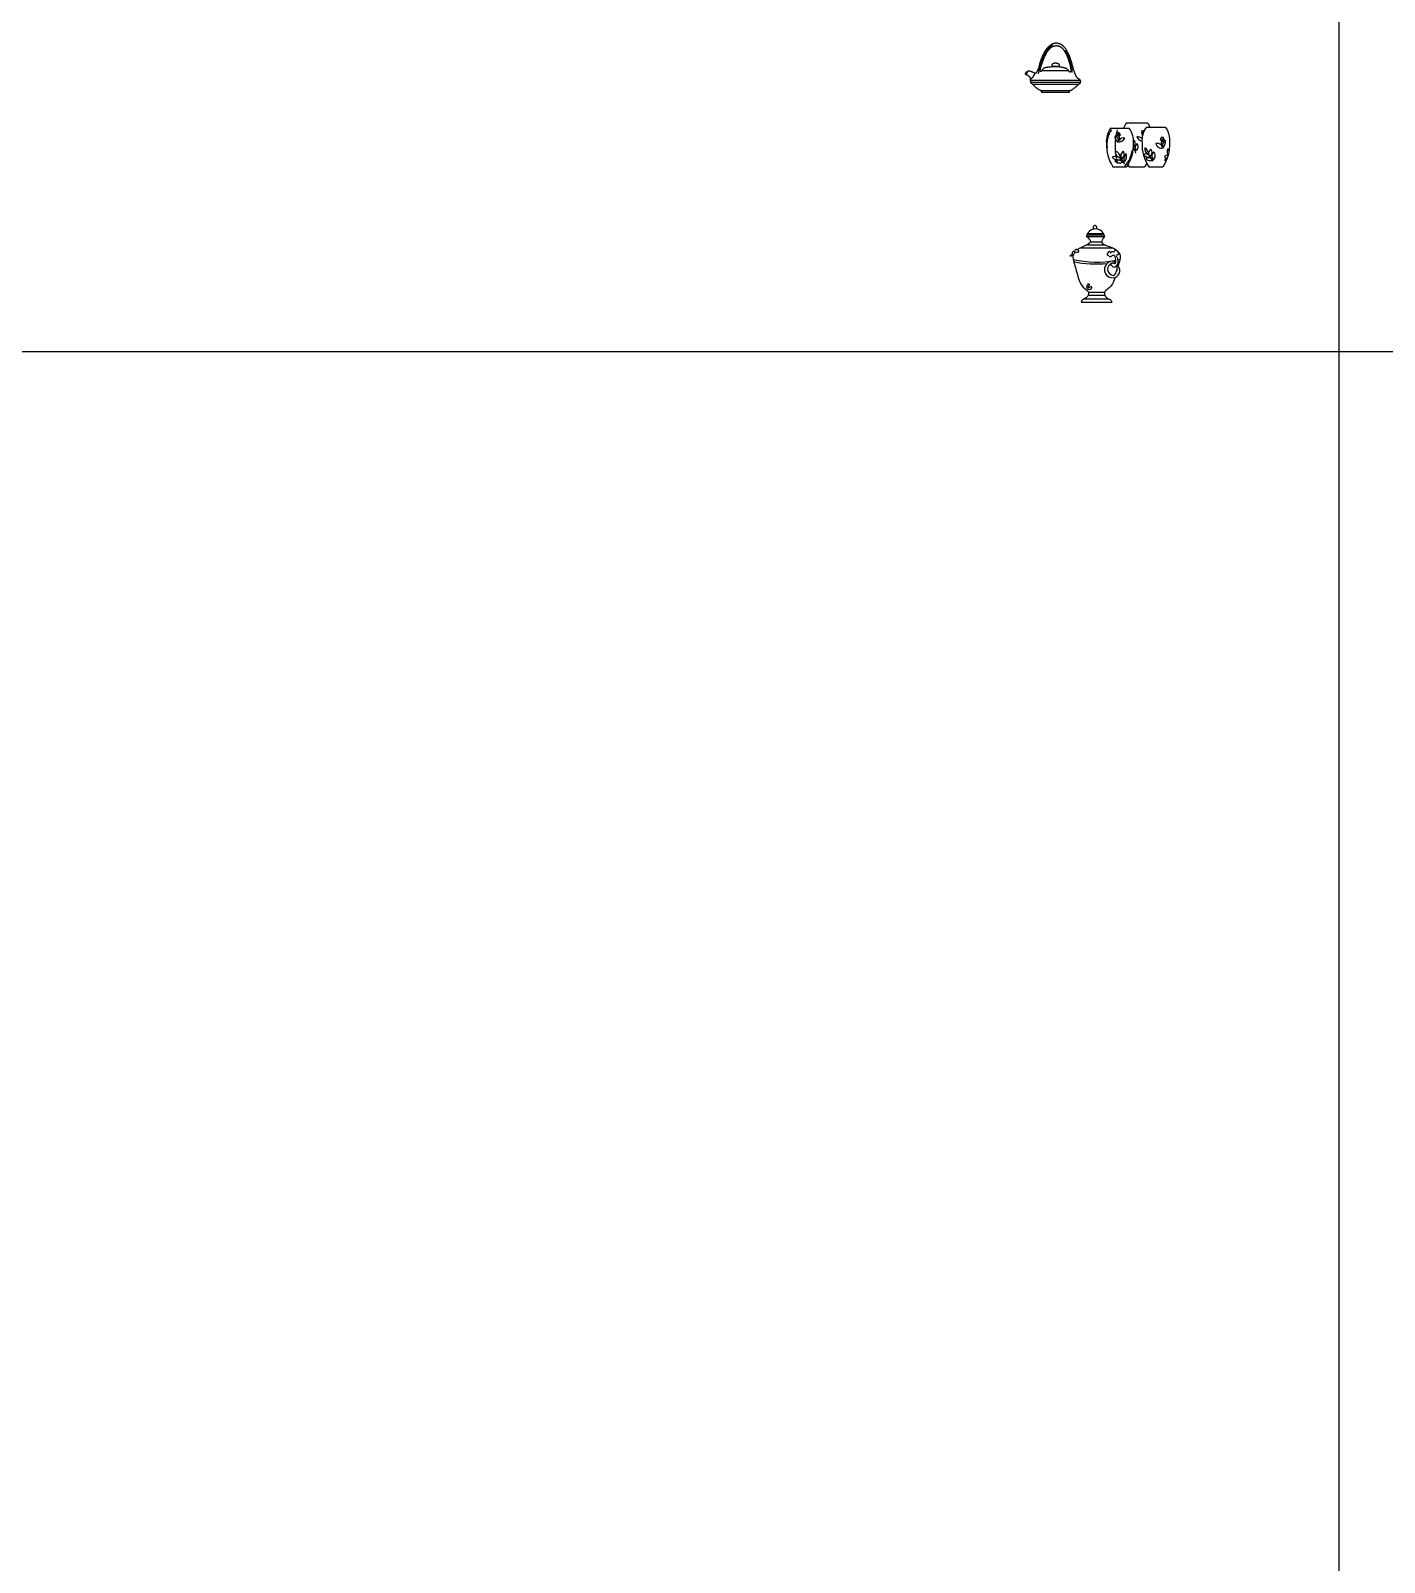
# Model space of a CAD drawing. Header units: inches. Extents: x -10949 to -5554, y -8625 to -6596.
# Drawn here: x -5955.8 to -5779.8, y -8072.2 to -7873 of the extents above; entities that cross this region are included whole.
import ezdxf

# ---------------------------------------------------------------- set-up
doc = ezdxf.new("R2010")
doc.units = ezdxf.units.IN

# ---------------------------------------------------------------- blocks, each defined once
blk = doc.blocks.new('truytu')
at = {"color": 18, "true_color": 0x000000}
for p, q in [((72362.4, 781.2), (72458, 781.2)), ((72290.2, 756.5), (72374.1, 756.5)), ((72453.7, 761.6), (72540, 761.6)), ((72300.9, 579.6), (72363.4, 579.6)), ((72374.5, 579.6), (72445.8, 579.6)), ((72464.7, 579.6), (72529, 579.6))]:
    blk.add_line(p, q, dxfattribs=at)
for points in [[(72362.4, 781.2, 0.062229), (72348.5, 756.5, 0.062229)], [(72458, 781.2, -0.049974), (72469.7, 761.6, -0.049974)], [(72290.2, 756.5, 0.184605), (72270.9, 687.3, 0.156142), (72300.9, 579.6)], [(72374.1, 756.5, -0.184605), (72393.4, 687.3, -0.156142), (72363.4, 579.6)], [(72453.7, 761.6, 0.184605), (72433.8, 690.4, 0.156142), (72464.7, 579.6)], [(72540, 761.6, -0.184605), (72559.8, 690.4, -0.156142), (72529, 579.6)], [(72369, 588.6, 0.012625), (72374.5, 579.6)], [(72455.3, 595.5, -0.022134), (72445.8, 579.6)]]:
    blk.add_lwpolyline(points, format="xyb", dxfattribs=at)
blk.add_circle((72325.7, 729.5), 3.13, dxfattribs=at)
for centre, radius, start, end in [((72381.3, 684.8), 108.7, 143.25915, 189.92973), ((72334.2, 714.9), 24.2, 162.61329, 244.088), ((72587, 675.5), 276.8, 164.56266, 196.92055), ((72304.9, 702.3), 20.8, 333.931, 72.77028), ((72320.8, 727.1), 3.37, 106.54793, 307.6901), ((72322.6, 732.8), 3.61, 38.9053, 221.76659), ((72325.7, 723.7), 2.87, 164.04808, 2.06216), ((72301.9, 712.3), 29.2, 317.91954, 22.88907), ((72324.4, 727.2), 34.5, 268.70582, 330.89832), ((72328, 733.4), 3.11, 331.36227, 147.6291), ((72346.7, 691.8), 20.2, 67.2128, 153.05811), ((72330.8, 727.9), 3.97, 244.58041, 90.77932), ((72435.9, 725), 26.6, 197.57818, 264.71873), ((72412.5, 685.3), 31.8, 47.98656, 93.62791), ((72435.6, 735.5), 4.67, 128.39813, 268.71979), ((72435.5, 741.2), 3.4, 40.72284, 215.95573), ((72471.1, 721.2), 36.9, 164.29541, 188.25666), ((72439.6, 730.7), 4.06, 173.72944, 231.4756), ((72440.3, 741.8), 2.71, 25.12432, 144.41314), ((72521.4, 704.9), 3.93, 97.06403, 303.42328), ((72523.8, 710.6), 3.47, 26.94561, 211.72045), ((72527.3, 700.7), 3.95, 165.7347, 340.8987), ((72529.9, 711), 3.23, 326.46675, 157.43645), ((72531.2, 704.4), 5.01, 268.78273, 73.70748), ((72337.2, 648.5), 26.5, 173.75531, 264.88033), ((72305.7, 622.7), 29.1, 358.88225, 79.75339), ((72362.2, 630.4), 25.5, 124.59905, 211.38544), ((72329.1, 637.4), 23.3, 299.18181, 36.80267), ((72386.4, 616.5), 35.3, 137.14512, 202.43235), ((72328, 627), 35.3, 317.14512, 22.43235), ((72269.5, 666.2), 119.2, 315.69185, 354.17126), ((72375.8, 686.9), 27.2, 309.14209, 28.8675), ((72368.3, 636.8), 38.2, 9.01404, 48.57019), ((72413.1, 679.8), 24.3, 123.71267, 142.55519), ((72430.1, 666.6), 28.1, 132.94241, 209.43663), ((72391.6, 672.5), 24.2, 305.31113, 37.06792), ((72451.3, 620.4), 18.4, 36.6564, 117.91979), ((72460.8, 643), 19.2, 199.1065, 303.15682), ((72473.6, 660.6), 27, 167.43468, 247.95718), ((72429.9, 637.7), 33.6, 356.37496, 59.01691), ((72497.7, 635.8), 34.3, 132.00388, 180.34139), ((72356.5, 534), 147.5, 29.10811, 43.51776), ((72454, 646), 25.8, 312.28171, 36.41042), ((72506.3, 630.3), 27.1, 136.98465, 223.01535), ((72469, 630.3), 25.5, 313.42908, 46.57092), ((72522.7, 691.5), 26.3, 188.47507, 287.79534), ((72496.5, 637.5), 50.2, 59.39779, 89.76544), ((72546.2, 685.8), 24.7, 152.7026, 231.02673), ((72550.5, 678.6), 23.2, 114.45189, 211.40165), ((72493.4, 696.1), 47.6, 321.522, 4.33154), ((72565.7, 597.9), 39.6, 109.80927, 136.87021), ((72598.9, 652), 49.8, 169.72336, 202.87055), ((72551, 655.5), 5.49, 349.23448, 100.82349), ((72311.2, 591.8), 35.8, 40.6745, 113.3036), ((72323.1, 643.7), 32.3, 215.97821, 297.99989), ((72323.1, 577.8), 32.9, 46.80484, 114.50208), ((72331.3, 627.7), 29.5, 222.37997, 298.92696), ((72276, 563.6), 83, 19.67497, 44.83486), ((72462.3, 597.5), 23.6, 39.69422, 114.45496), ((72469.5, 626.6), 18.7, 204.09908, 305.68208), ((72544.7, 631.9), 10.6, 220.82169, 299.74246), ((72548.9, 603), 14.2, 99.40332, 145.78248), ((72543.3, 616.2), 8.06, 219.60612, 277.89118)]:
    blk.add_arc(centre, radius, start, end, dxfattribs=at)
for centre, major_axis, ratio in [((72438.6, 737.2), (-0.78, 1.55), 0.769589), ((72527.5, 705.6), (-0.94, 1.7), 0.739648)]:
    blk.add_ellipse(centre, major_axis=major_axis, ratio=ratio, dxfattribs=at)
blk = doc.blocks.new('wh')
at = {"color": 18, "true_color": 0x000000}
for p, q in [((72505.1, 1013.6), (72479.2, 1013.6)), ((72398.5, 963.7), (72582, 963.7)), ((72441.1, 999.1), (72538.1, 999.1)), ((72505.1, 1012), (72477.9, 1012)), ((72399.5, 955.5), (72582.9, 955.5)), ((72406.7, 948.7), (72577.1, 948.7)), ((72437, 925), (72542.8, 925)), ((72439.8, 919.4), (72541.8, 919.4))]:
    blk.add_line(p, q, dxfattribs=at)
for points in [[(72541.8, 919.4), (72542, 919.7), (72542.2, 920.3), (72542.3, 920.9), (72542.3, 921.6), (72542.2, 922.3), (72542.2, 922.9), (72542.1, 923.5), (72542.2, 924), (72542.3, 924.4), (72542.5, 924.8), (72542.9, 925.1), (72543.3, 925.3), (72543.9, 925.5), (72544.4, 925.6), (72545.1, 925.7), (72545.7, 925.8), (72546.4, 925.9), (72547, 926.1), (72547.7, 926.3), (72548.4, 926.5), (72549.2, 926.9), (72550, 927.3), (72551, 927.8), (72552.1, 928.4), (72553.3, 929.2), (72554.7, 930.1), (72556.3, 931.2), (72557.9, 932.3), (72559.6, 933.5), (72561.3, 934.7), (72562.9, 936), (72564.4, 937.2), (72565.8, 938.4), (72567.1, 939.5), (72568.1, 940.5), (72569.1, 941.5), (72569.9, 942.4), (72570.7, 943.3), (72571.4, 944.1), (72572.2, 944.9), (72572.9, 945.6), (72573.7, 946.3), (72574.6, 946.9), (72575.4, 947.5), (72576.3, 948.1), (72577.1, 948.6), (72577.9, 949.2), (72578.7, 949.7), (72579.4, 950.1), (72580, 950.6), (72580.5, 951.1), (72580.9, 951.5), (72581.3, 951.9), (72581.7, 952.4), (72581.9, 952.8), (72582.2, 953.3), (72582.4, 953.8), (72582.5, 954.2), (72582.7, 954.8), (72582.8, 955.3), (72582.9, 955.8), (72583, 956.3), (72583.1, 956.8), (72583.2, 957.2), (72583.3, 957.7), (72583.3, 958.1), (72583.4, 958.5), (72583.4, 958.9), (72583.5, 959.2), (72583.5, 959.5), (72583.5, 959.9), (72583.5, 960.2), (72583.4, 960.6), (72583.4, 960.9), (72583.3, 961.3), (72583.2, 961.7), (72583, 962), (72582.8, 962.4), (72582.6, 962.8), (72582.3, 963.2), (72582, 963.6), (72581.6, 964), (72581.2, 964.4), (72580.8, 964.8), (72580.3, 965.2), (72579.8, 965.6), (72579.3, 966), (72578.8, 966.3), (72578.2, 966.6), (72577.6, 967), (72577.1, 967.3), (72576.5, 967.5), (72575.9, 967.8), (72575.3, 968.1), (72574.7, 968.5), (72574.2, 968.8), (72573.6, 969.2), (72573.1, 969.6), (72572.5, 970), (72572, 970.5), (72571.5, 971.1), (72570.9, 971.7), (72570.4, 972.4), (72569.9, 973.1), (72569.3, 974), (72568.7, 974.9), (72568.1, 975.9), (72567.5, 976.9), (72566.9, 978), (72566.3, 979.1), (72565.7, 980.3), (72565.1, 981.4), (72564.6, 982.5), (72564.1, 983.6), (72563.7, 984.8), (72563.2, 985.9), (72562.8, 987), (72562.4, 988.2), (72561.9, 989.4), (72561.5, 990.7), (72561, 992.1), (72560.5, 993.6), (72560, 995.2), (72559.4, 996.8), (72558.8, 998.6), (72558.2, 1000.5), (72557.6, 1002.5), (72556.9, 1004.7), (72556.3, 1007), (72555.6, 1009.3), (72554.9, 1011.9), (72554.2, 1014.5), (72553.4, 1017.1), (72552.7, 1019.8), (72552, 1022.6), (72551.2, 1025.3), (72550.4, 1028), (72549.6, 1030.7), (72548.8, 1033.4), (72548, 1036), (72547.2, 1038.5), (72546.4, 1040.9), (72545.6, 1043.3), (72544.9, 1045.5), (72544.1, 1047.6), (72543.3, 1049.7), (72542.6, 1051.6), (72541.9, 1053.4), (72541.1, 1055.2), (72540.3, 1057), (72539.5, 1058.7), (72538.7, 1060.5), (72537.8, 1062.2), (72536.9, 1064), (72536, 1065.8), (72535, 1067.7), (72534, 1069.5), (72532.9, 1071.3), (72531.9, 1073), (72530.8, 1074.7), (72529.7, 1076.3), (72528.7, 1077.8), (72527.6, 1079.3), (72526.6, 1080.6), (72525.5, 1081.9), (72524.4, 1083.1), (72523.3, 1084.3), (72522.2, 1085.4), (72521.1, 1086.5), (72519.9, 1087.6), (72518.7, 1088.6), (72517.5, 1089.6), (72516.3, 1090.6), (72515.1, 1091.5), (72513.9, 1092.4), (72512.6, 1093.2), (72511.4, 1093.9), (72510.3, 1094.6), (72509.1, 1095.2), (72507.9, 1095.7), (72506.8, 1096.1), (72505.7, 1096.6), (72504.5, 1096.9), (72503.4, 1097.2), (72502.3, 1097.5), (72501.2, 1097.7), (72500.1, 1098), (72499, 1098.1), (72497.9, 1098.3), (72496.7, 1098.4), (72495.6, 1098.5), (72494.4, 1098.6), (72493.2, 1098.6), (72492, 1098.6), (72490.7, 1098.6), (72489.4, 1098.5), (72488.1, 1098.4), (72486.7, 1098.2), (72485.4, 1097.9), (72483.9, 1097.5), (72482.5, 1097), (72481, 1096.5), (72479.6, 1095.8), (72478.1, 1095), (72476.6, 1094.2), (72475.1, 1093.4), (72473.7, 1092.4), (72472.3, 1091.5), (72471, 1090.5), (72469.7, 1089.5), (72468.5, 1088.5), (72467.3, 1087.6), (72466.2, 1086.6), (72465.2, 1085.6), (72464.1, 1084.6), (72463.1, 1083.6), (72462.2, 1082.6), (72461.2, 1081.6), (72460.3, 1080.6), (72459.4, 1079.5), (72458.5, 1078.5), (72457.6, 1077.4), (72456.7, 1076.2), (72455.8, 1074.9), (72454.8, 1073.6), (72453.9, 1072.2), (72452.9, 1070.7), (72452, 1069.1), (72451, 1067.5), (72450, 1065.7), (72449, 1063.9), (72448, 1062.1), (72447, 1060.1), (72446, 1058.2), (72445, 1056.1), (72444, 1054.1), (72443.1, 1052), (72442.1, 1049.9), (72441.2, 1047.7), (72440.3, 1045.6), (72439.4, 1043.4), (72438.5, 1041.3), (72437.7, 1039.1), (72436.9, 1037), (72436.1, 1034.8), (72435.4, 1032.6), (72434.7, 1030.4), (72434.1, 1028.2), (72433.4, 1025.9), (72432.8, 1023.6), (72432.2, 1021.2), (72431.6, 1018.9), (72431.1, 1016.6), (72430.5, 1014.4), (72430, 1012.2), (72429.4, 1010.2), (72428.9, 1008.3), (72428.3, 1006.5), (72427.8, 1004.9), (72427.2, 1003.4), (72426.7, 1002), (72426.1, 1000.7), (72425.5, 999.5), (72425, 998.3), (72424.4, 997.2), (72423.8, 996.1), (72423.2, 995.1), (72422.6, 994.1), (72422, 993.2), (72421.5, 992.4), (72421, 991.6), (72420.4, 990.9), (72420, 990.3), (72419.5, 989.8), (72419.1, 989.3), (72418.8, 989), (72418.4, 988.7), (72418.1, 988.5), (72417.8, 988.3), (72417.5, 988.2), (72417.2, 988.2), (72416.9, 988.2), (72416.6, 988.2), (72416.3, 988.2), (72416, 988.3), (72415.6, 988.4), (72415.1, 988.6), (72414.6, 988.9), (72414, 989.1), (72413.3, 989.5), (72412.5, 989.9), (72411.6, 990.3), (72410.7, 990.8), (72409.7, 991.2), (72408.6, 991.7), (72407.6, 992.2), (72406.5, 992.7), (72405.4, 993.1), (72404.3, 993.5), (72403.3, 993.9), (72402.3, 994.3), (72401.3, 994.6), (72400.3, 995), (72399.5, 995.3), (72398.7, 995.5), (72397.9, 995.8), (72397.3, 996), (72396.7, 996.1), (72396.1, 996.3), (72395.6, 996.4), (72395.1, 996.5), (72394.7, 996.6), (72394.2, 996.7), (72393.7, 996.8), (72393.1, 996.8), (72392.6, 996.8), (72392.1, 996.8), (72391.5, 996.7), (72390.9, 996.6), (72390.3, 996.4), (72389.7, 996.2), (72389.1, 995.9), (72388.5, 995.5), (72387.8, 995.1), (72387.2, 994.7), (72386.6, 994.2), (72385.9, 993.7), (72385.3, 993.2), (72384.7, 992.7), (72384.1, 992.3), (72383.6, 991.8), (72383, 991.3), (72382.5, 990.8), (72382, 990.3), (72381.5, 989.9), (72381.1, 989.4), (72380.7, 988.9), (72380.4, 988.5), (72380.1, 988), (72379.9, 987.6), (72379.7, 987.1), (72379.5, 986.8), (72379.4, 986.4), (72379.4, 986.1), (72379.4, 985.8), (72379.5, 985.6), (72379.6, 985.4), (72379.8, 985.2), (72380.1, 985.1), (72380.3, 985), (72380.6, 984.9), (72381, 984.9), (72381.4, 984.7), (72381.8, 984.6), (72382.2, 984.5), (72382.7, 984.3), (72383.2, 984.1), (72383.8, 983.8), (72384.4, 983.6), (72385.1, 983.2), (72385.9, 982.9), (72386.7, 982.4), (72387.7, 982), (72388.6, 981.5), (72389.6, 980.9), (72390.5, 980.3), (72391.5, 979.7), (72392.4, 979.1), (72393.3, 978.5), (72394.1, 977.8), (72394.9, 977.1), (72395.5, 976.4), (72396.1, 975.6), (72396.7, 974.7), (72397.1, 973.7), (72397.5, 972.6), (72397.8, 971.4), (72398, 970), (72398.2, 968.5), (72398.3, 966.9), (72398.4, 965.3), (72398.5, 963.7), (72398.5, 962.1), (72398.6, 960.6), (72398.7, 959.3), (72398.8, 958.1), (72399, 957.1), (72399.2, 956.2), (72399.5, 955.5), (72399.7, 954.8), (72400, 954.3), (72400.4, 953.9), (72400.7, 953.5), (72401.1, 953.1), (72401.6, 952.8), (72402, 952.5), (72402.5, 952.2), (72403.1, 951.8), (72403.7, 951.4), (72404.4, 950.9), (72405.1, 950.2), (72405.8, 949.5), (72406.7, 948.7), (72407.6, 947.7), (72408.5, 946.7), (72409.5, 945.6), (72410.5, 944.6), (72411.5, 943.4), (72412.6, 942.3), (72413.7, 941.3), (72414.8, 940.2), (72415.9, 939.2), (72417, 938.2), (72418.1, 937.2), (72419.2, 936.3), (72420.3, 935.4), (72421.4, 934.6), (72422.5, 933.8), (72423.5, 933), (72424.6, 932.3), (72425.7, 931.5), (72426.8, 930.8), (72428, 930.2), (72429.2, 929.5), (72430.4, 928.8), (72431.8, 928.1), (72433.2, 927.4), (72434.5, 926.6), (72435.7, 925.7), (72436.8, 924.7), (72437.7, 923.5), (72438.2, 922.2), (72438.5, 920.6)], [(72434.6, 995), (72434.5, 996.7), (72434.5, 998.3), (72434.7, 999.8), (72434.9, 1001.3), (72435.1, 1002.8), (72435.4, 1004.2), (72435.8, 1005.6), (72436.1, 1007), (72436.5, 1008.4), (72436.9, 1009.8), (72437.3, 1011.2), (72437.8, 1012.6), (72438.2, 1013.9), (72438.6, 1015.3), (72439, 1016.6), (72439.5, 1017.9), (72439.9, 1019.2), (72440.3, 1020.5), (72440.8, 1021.8), (72441.3, 1023.2), (72441.9, 1024.8), (72442.5, 1026.5), (72443.2, 1028.4), (72444.1, 1030.6), (72445, 1033), (72446.1, 1035.7), (72447.2, 1038.6), (72448.4, 1041.6), (72449.7, 1044.7), (72451.1, 1047.8), (72452.4, 1050.9), (72453.9, 1054), (72455.3, 1056.9), (72456.7, 1059.7), (72458.2, 1062.3), (72459.6, 1064.8), (72461, 1067.1), (72462.4, 1069.3), (72463.7, 1071.3), (72465, 1073.1), (72466.2, 1074.8), (72467.4, 1076.2), (72468.5, 1077.6), (72469.7, 1078.8), (72470.8, 1079.9), (72471.9, 1080.9), (72473.1, 1081.8), (72474.3, 1082.7), (72475.5, 1083.5), (72476.7, 1084.3), (72478, 1085.1), (72479.3, 1085.8), (72480.6, 1086.4), (72481.8, 1087), (72483, 1087.6), (72484.2, 1088.1), (72485.4, 1088.5), (72486.4, 1088.9), (72487.5, 1089.2), (72488.5, 1089.4), (72489.5, 1089.6), (72490.5, 1089.8), (72491.5, 1089.9), (72492.4, 1090), (72493.4, 1090), (72494.4, 1090), (72495.4, 1090), (72496.4, 1089.9), (72497.3, 1089.8), (72498.3, 1089.7), (72499.3, 1089.6), (72500.3, 1089.4), (72501.2, 1089.2), (72502.2, 1089), (72503.2, 1088.7), (72504.1, 1088.3), (72505.1, 1088), (72506.1, 1087.5), (72507.1, 1087), (72508.1, 1086.5), (72509.1, 1085.8), (72510.1, 1085.1), (72511.2, 1084.3), (72512.2, 1083.5), (72513.2, 1082.6), (72514.2, 1081.7), (72515.3, 1080.7), (72516.3, 1079.7), (72517.2, 1078.7), (72518.2, 1077.7), (72519.1, 1076.6), (72520, 1075.5), (72520.9, 1074.4), (72521.8, 1073.3), (72522.6, 1072.2), (72523.4, 1071.1), (72524.2, 1070), (72524.9, 1068.8), (72525.6, 1067.7), (72526.3, 1066.5), (72527, 1065.3), (72527.6, 1064.1), (72528.3, 1062.9), (72528.9, 1061.7), (72529.6, 1060.4), (72530.2, 1059), (72530.9, 1057.7), (72531.5, 1056.2), (72532.2, 1054.8), (72532.9, 1053.2), (72533.5, 1051.6), (72534.2, 1050), (72534.9, 1048.3), (72535.6, 1046.4), (72536.3, 1044.5), (72537.1, 1042.5), (72537.8, 1040.4), (72538.5, 1038.2), (72539.3, 1035.8), (72540.1, 1033.3), (72540.9, 1030.6), (72541.6, 1027.9), (72542.4, 1025.1), (72543.2, 1022.2), (72543.9, 1019.4), (72544.5, 1016.6), (72545.1, 1014), (72545.6, 1011.5), (72546, 1009.3), (72546.3, 1007.2), (72546.6, 1005.3), (72546.8, 1003.6), (72546.9, 1002.1), (72547, 1000.7), (72547, 999.6), (72547, 998.6), (72546.9, 997.7), (72546.9, 997), (72546.8, 996.4), (72546.7, 995.9), (72546.6, 995.5), (72546.5, 995.1), (72546.3, 994.8), (72546.2, 994.5), (72546, 994.3), (72545.8, 994), (72545.6, 993.8), (72545.4, 993.6), (72545.1, 993.4), (72544.9, 993.2), (72544.7, 993.1), (72544.4, 993), (72544.2, 992.9), (72543.9, 992.9), (72543.7, 992.9), (72543.4, 992.9), (72543.1, 993), (72542.8, 993.2), (72542.4, 993.5), (72542.1, 993.8), (72541.7, 994.2), (72541.3, 994.7), (72540.9, 995.2), (72540.5, 995.7), (72540.1, 996.4), (72539.6, 997), (72539.2, 997.6), (72538.7, 998.2), (72538.3, 998.9), (72537.9, 999.5), (72537.4, 1000.1), (72537, 1000.7), (72536.5, 1001.2), (72535.9, 1001.8), (72535.4, 1002.4), (72534.8, 1002.9), (72534.1, 1003.5), (72533.4, 1004), (72532.7, 1004.5), (72531.9, 1005), (72531, 1005.5), (72530.1, 1006), (72529.2, 1006.5), (72528.2, 1006.9), (72527.2, 1007.3), (72526.1, 1007.6), (72525, 1007.9), (72523.9, 1008.2), (72522.7, 1008.5), (72521.6, 1008.8), (72520.4, 1009), (72519.2, 1009.3), (72518, 1009.5), (72516.9, 1009.7), (72515.7, 1009.9), (72514.6, 1010.1), (72513.5, 1010.3), (72512.5, 1010.4), (72511.6, 1010.6), (72510.8, 1010.7), (72510, 1010.8), (72509.3, 1010.9), (72508.8, 1010.9), (72508.2, 1011), (72507.8, 1011.1), (72507.3, 1011.1), (72507, 1011.2), (72506.6, 1011.3), (72506.3, 1011.4), (72506, 1011.5), (72505.7, 1011.6), (72505.4, 1011.7), (72505.2, 1011.9), (72505.1, 1012), (72505, 1012.3), (72504.9, 1012.5), (72504.9, 1012.8), (72505, 1013.1), (72505.1, 1013.4), (72505.2, 1013.8), (72505.4, 1014.2), (72505.5, 1014.5), (72505.7, 1014.9), (72505.8, 1015.3), (72505.9, 1015.6), (72506, 1016), (72506, 1016.3), (72506, 1016.7), (72506.1, 1017), (72506.1, 1017.3), (72506, 1017.6), (72506, 1018), (72506, 1018.3), (72505.9, 1018.7), (72505.8, 1019), (72505.7, 1019.4), (72505.5, 1019.8), (72505.3, 1020.1), (72505.1, 1020.5), (72504.8, 1020.9), (72504.4, 1021.2), (72504, 1021.6), (72503.5, 1021.9), (72502.9, 1022.3), (72502.4, 1022.6), (72501.7, 1022.9), (72501.1, 1023.2), (72500.4, 1023.5), (72499.7, 1023.8), (72499, 1024), (72498.3, 1024.3), (72497.5, 1024.5), (72496.8, 1024.7), (72496, 1024.9), (72495.3, 1025.1), (72494.5, 1025.2), (72493.8, 1025.3), (72493, 1025.4), (72492.2, 1025.4), (72491.5, 1025.4), (72490.7, 1025.4), (72490, 1025.4), (72489.2, 1025.4), (72488.5, 1025.3), (72487.7, 1025.3), (72487, 1025.2), (72486.3, 1025.1), (72485.6, 1025), (72484.9, 1024.8), (72484.2, 1024.6), (72483.5, 1024.4), (72482.8, 1024.1), (72482.1, 1023.8), (72481.5, 1023.5), (72480.9, 1023.1), (72480.3, 1022.7), (72479.8, 1022.3), (72479.3, 1021.8), (72478.9, 1021.4), (72478.6, 1020.9), (72478.3, 1020.5), (72478.1, 1020), (72478, 1019.6), (72477.9, 1019.1), (72477.9, 1018.6), (72477.9, 1018.2), (72478, 1017.7), (72478.1, 1017.3), (72478.2, 1016.8), (72478.3, 1016.4), (72478.5, 1015.9), (72478.7, 1015.5), (72478.8, 1015), (72479, 1014.6), (72479.1, 1014.2), (72479.2, 1013.9), (72479.2, 1013.5), (72479.2, 1013.2), (72479.2, 1012.9), (72479, 1012.6), (72478.7, 1012.4), (72478.3, 1012.2), (72477.7, 1012), (72477, 1011.8), (72476, 1011.7), (72474.9, 1011.5), (72473.7, 1011.4), (72472.3, 1011.3), (72470.9, 1011.2), (72469.4, 1011.1), (72467.8, 1011), (72466.2, 1010.9), (72464.7, 1010.7), (72463.1, 1010.5), (72461.6, 1010.3), (72460.1, 1010.1), (72458.7, 1009.9), (72457.4, 1009.6), (72456.1, 1009.4), (72455, 1009.2), (72453.9, 1009), (72453, 1008.8), (72452.2, 1008.6), (72451.4, 1008.4), (72450.7, 1008.1), (72450, 1007.8), (72449.3, 1007.5), (72448.6, 1007.1), (72447.9, 1006.6), (72447.1, 1006.1), (72446.4, 1005.5), (72445.7, 1004.9), (72445, 1004.2), (72444.3, 1003.6), (72443.7, 1002.9), (72443.1, 1002.2), (72442.6, 1001.5), (72442.2, 1000.9), (72441.8, 1000.3), (72441.5, 999.7), (72441.1, 999.1), (72440.9, 998.6), (72440.6, 998.1), (72440.3, 997.6), (72440.1, 997.2), (72439.9, 996.8), (72439.6, 996.5), (72439.4, 996.2), (72439.1, 995.9), (72438.8, 995.7), (72438.5, 995.5), (72438.2, 995.3), (72437.9, 995.1), (72437.5, 995), (72437.2, 994.9), (72436.7, 994.8), (72436.3, 994.8), (72435.8, 994.8), (72435.2, 994.9), (72434.6, 995)], [(72438.5, 920.6), (72439.3, 919.8), (72439.8, 919.4)]]:
    blk.add_lwpolyline(points, dxfattribs=at)
blk.add_lwpolyline([(72479.9, 1092.8, 0.121812), (72454.7, 1066, 0.105806), (72427.9, 986.3)], format="xyb", dxfattribs=at)
for centre, radius, start, end in [((72381, 982.9), 172, 2.984, 31.7056), ((72375.3, 1000.1), 15.3, 288.3617, 343.5748), ((72381.4, 998.9), 36.2, 297.9221, 343.0359)]:
    blk.add_arc(centre, radius, start, end, dxfattribs=at)
blk = doc.blocks.new('wy')
at = {"color": 18, "true_color": 0x000000}
for p, q in [((72426.8, 946.4), (72471.7, 946.4)), ((72427.9, 950.4), (72470.6, 950.4)), ((72429.9, 954.3), (72468.6, 954.3)), ((72437.1, 934.1), (72463.8, 934.1)), ((72413.3, 919.2), (72490.7, 919.2)), ((72428.5, 926.2), (72472.5, 926.2)), ((72414.4, 786.6), (72489, 786.6)), ((72422.1, 794.4), (72481.5, 794.4)), ((72431.7, 803.9), (72470.9, 803.9)), ((72432.4, 810.9), (72470.9, 810.9))]:
    blk.add_line(p, q, dxfattribs=at)
for centre, radius, start, end in [((72449.2, 942.1), 22.9, 10.8717, 169.1283), ((72451.3, 1124), 239.8, 256.3644, 281.3628), ((72451.3, 1153.3), 273.6, 258.3222, 275.4386), ((72491.5, 866.2), 20.5, 90.7258, 287.5164), ((72494.1, 867.1), 15.5, 102.8815, 265.1863), ((72488.6, 873.5), 13.6, 42.6799, 80.6954), ((72487.2, 863.5), 13.1, 295.0626, 344.8259), ((72489.6, 863.7), 18.8, 65.1981, 76.3301), ((72489.6, 863.7), 18.8, 294.6783, 49.7153), ((72451.3, 1153.3), 273.6, 279.7573, 279.9934), ((72486.3, 868.2), 15.7, 329.8153, 27.622), ((72451.3, 1124), 239.8, 282.5916, 283.8784), ((72451.3, 1153.3), 273.6, 281.0486, 281.8578)]:
    blk.add_arc(centre, radius, start, end, dxfattribs=at)
for points, knots in [([(72446.4, 964.5), (72445.1, 966.2), (72442.7, 969.4), (72447.4, 977.5), (72452.9, 969.9), (72451.6, 966.3), (72451, 964.9)], [0, 0, 0, 0, 0.597441, 1.163219, 1.886692, 2.320775, 2.320775, 2.320775, 2.320775]), ([(72427.7, 946.6), (72432.4, 942.5), (72444.1, 932), (72421.5, 923.4), (72408.8, 917), (72405, 914.5)], [0, 0, 0, 0, 1.507335, 3.815873, 5.103955, 5.103955, 5.103955, 5.103955]), ([(72470.9, 946.6), (72467.2, 941.7), (72457.5, 929), (72489.4, 922), (72514.7, 905.4), (72507.5, 885.2), (72504.4, 875.4)], [0, 0, 0, 0, 1.509073, 3.933722, 6.949097, 9.751166, 9.751166, 9.751166, 9.751166]), ([(72394.4, 901.6), (72392.4, 893.2), (72405.7, 861.3), (72407.8, 827.2), (72437.7, 810.1), (72427.6, 794.7), (72417.1, 793.8), (72415.5, 789.6), (72414.4, 786.6)], [6.964046, 6.964046, 6.964046, 6.964046, 10.016399, 15.775303, 16.996132, 18.867698, 19.191434, 20.040112, 20.040112, 20.040112, 20.040112]), ([(72496.5, 846.4), (72493.3, 835.6), (72487.3, 822.5), (72465.7, 810.1), (72475.8, 794.7), (72486.3, 793.8), (72487.8, 789.6), (72489, 786.6)], [12.575197, 12.575197, 12.575197, 12.575197, 15.893152, 17.113981, 18.985547, 19.309283, 20.157961, 20.157961, 20.157961, 20.157961])]:
    blk.add_open_spline(points, degree=3, knots=knots, dxfattribs=at)
for points in [[(72404.9, 914.5), (72402.2, 916.2), (72398.8, 912), (72397.8, 910.3), (72395.3, 910.6), (72394.4, 910.1), (72393.1, 907.1), (72392.1, 903.9), (72388, 900.5), (72388, 898.3), (72392.1, 900.2), (72394.6, 901.7), (72399.8, 907.4), (72404.2, 908.1), (72406.7, 907.4), (72407.9, 911.8), (72404.9, 914.5)], [(72478.8, 904.3), (72484.3, 910.5), (72485.8, 906.6), (72490.5, 910.5), (72494.5, 909), (72496, 912.9), (72498.4, 913.7), (72503.1, 909.7), (72503.9, 901.9), (72500, 901.1), (72503.1, 891.7), (72492.1, 872.1), (72486.6, 876.8), (72485.8, 876.8), (72490.5, 882.3), (72496.8, 880.7), (72497.6, 894.1), (72493.7, 901.1), (72489, 898.8), (72484.3, 897.2), (72481.9, 899.5), (72478.8, 901.1), (72478.8, 905)], [(72430.9, 830.5), (72427.7, 821.9), (72437.1, 818), (72440.3, 821.9), (72440.3, 822.7), (72437.9, 824.3), (72435.6, 823.5), (72434, 821.1), (72431.7, 825), (72434.8, 828.2), (72434.8, 829.7), (72432.4, 830.5), (72429.3, 830.5)]]:
    blk.add_spline(points, degree=3, dxfattribs=at)
blk.add_open_spline([(72502, 867.5), (72501.4, 865.4), (72500.9, 863.2), (72500.3, 861.1)], degree=3, dxfattribs=at)

msp = doc.modelspace()

# ---------------------------------------------------------------- linework, layer by layer
for p, q in [((-5785.69, -8591.05), (-5785.69, -7553.27)), ((-6131.78, -7914.69), (-5785.69, -7914.69)), ((-5785.69, -7914.69), (-5553.9, -7914.69))]:
    msp.add_line(p, q)

# ---------------------------------------------------------------- block references
at = {"color": 18, "lineweight": 0, "true_color": 0x000000}
for name, p, xscale, yscale, zscale in [('wh', (-8390.02, -7913.52), 0.03541739446869419, 0.03541739446869419, 0.03541739446869419), ('truytu', (-7868.4, -7907.14), 0.02839931042322685, 0.02839931042322685, 0.02839931042322685), ('wy', (-9682.42, -7950.24), 0.053348336340122, 0.053348336340122, 0.053348336340122)]:
    msp.add_blockref(name, p, dxfattribs=dict(at, xscale=xscale, yscale=yscale, zscale=zscale))

doc.saveas('drawing.dxf')
